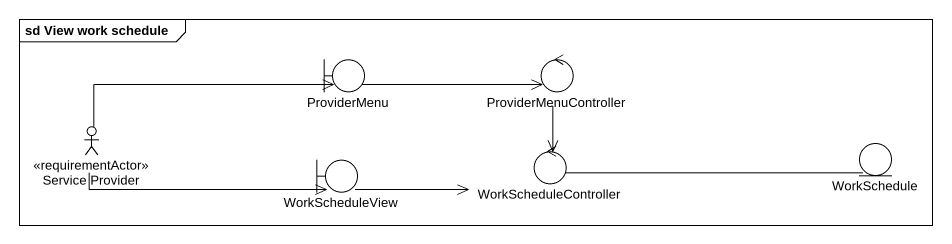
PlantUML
@startuml
mainframe sd View work schedule
boundary ProviderMenu
control ProviderMenuController
actor "Service Provider" as Service_Provider <<requirementActor>>
boundary WorkScheduleView
control WorkScheduleController
entity WorkSchedule
ProviderMenu -right-> ProviderMenuController
ProviderMenuController --> WorkScheduleController
Service_Provider -right-> ProviderMenu
Service_Provider -right-> WorkScheduleView
WorkScheduleView -right-> WorkScheduleController
WorkScheduleController -right- WorkSchedule
@enduml
